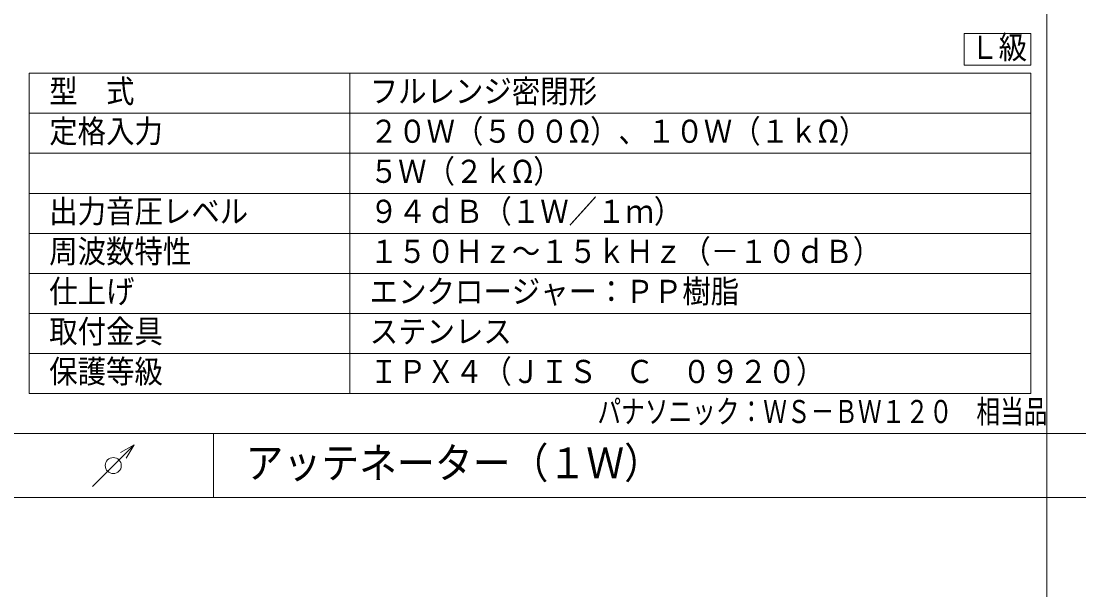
# Model space of a CAD drawing. Units: millimetres on the paper. Extents: x -401 to 401, y -280 to 280.
# Drawn here: x 130 to 262, y -139.5 to -68.5 of the extents above; entities that cross this region are included whole.
import ezdxf
from ezdxf.enums import TextEntityAlignment as Align

# ---------------------------------------------------------------- set-up
doc = ezdxf.new("R2010")
doc.units = ezdxf.units.MM
for name, color, linetype, lineweight in [('0-1_WAKU', 4, 'Continuous', 9), ('0-3_WAKU-M', 7, 'Continuous', 9), ('0-4_(J)SP', 7, 'Continuous', 9), ('0-7_MOJI1', 7, 'Continuous', 9)]:
    doc.layers.add(name, color=color, linetype=linetype, lineweight=lineweight)
doc.layers.add('0-8_相当品', color=4, linetype='Continuous')
doc.styles.add('ＭＳ ゴシック', font='')
doc.styles.get('ＭＳ ゴシック').set_extended_font_data('MS Gothic')

msp = doc.modelspace()

# ---------------------------------------------------------------- linework, layer by layer
at = {"layer": '0-1_WAKU', "color": 3}
for p, q in [((131.011, -74.983), (131.011, -114.983)), ((131.011, -74.983), (256.011, -74.983)), ((171.011, -114.983), (171.011, -74.983)), ((256.011, -114.983), (256.011, -74.983)), ((131.011, -114.983), (256.011, -114.983))]:
    msp.add_line(p, q, dxfattribs=at)
at = {"layer": '0-1_WAKU'}
for p, q in [((131.011, -79.983), (256.011, -79.983)), ((131.011, -84.983), (256.011, -84.983)), ((131.011, -89.983), (256.011, -89.983)), ((131.011, -94.983), (256.011, -94.983)), ((131.011, -99.983), (256.011, -99.983)), ((131.011, -104.983), (256.011, -104.983)), ((131.011, -109.983), (256.011, -109.983))]:
    msp.add_line(p, q, dxfattribs=at)
at = {"layer": '0-3_WAKU-M'}
for p, q in [((258.011, 240.017), (258.011, -239.983)), ((-386.989, -119.983), (387.011, -119.983)), ((154.011, -119.983), (154.011, -127.983)), ((-386.989, -127.983), (387.011, -127.983))]:
    msp.add_line(p, q, dxfattribs=at)
at = {"layer": '0-4_(J)SP'}
msp.add_line((138.918, -126.576), (144.104, -121.39), dxfattribs=at)
msp.add_lwpolyline([(142.426, -122.358), (144.104, -121.39), (143.136, -123.067)], dxfattribs=at)
msp.add_circle((141.51, -123.982), 1, dxfattribs=at)
at = {"layer": '0-7_MOJI1'}
msp.add_lwpolyline([(247.69, -70.016), (256.011, -70.016), (256.011, -73.983), (247.69, -73.983)], close=True, dxfattribs=at)

# ---------------------------------------------------------------- texts
at = {"layer": '0-7_MOJI1', "style": 'ＭＳ ゴシック', "width": 0.9}
for s, height, p in [('Ｌ級', 2.889, (248.451, -74.054)), ('型\u3000式', 2.889, (133.511, -79.538)), ('フルレンジ密閉形', 2.889, (173.511, -79.538)), ('定格入力', 2.889, (133.511, -84.538)), ('２０Ｗ（５００Ω）、１０Ｗ（１ｋΩ）', 2.889, (173.511, -84.538)), ('５Ｗ（２ｋΩ）', 2.889, (173.511, -89.538)), ('出力音圧レベル', 2.889, (133.511, -94.538)), ('９４ｄＢ（１Ｗ／１ｍ）', 2.889, (173.511, -94.538)), ('周波数特性', 2.889, (133.511, -99.538)), ('１５０Ｈｚ～１５ｋＨｚ（－１０ｄＢ）', 2.889, (173.511, -99.538)), ('仕上げ', 2.889, (133.511, -104.538)), ('エンクロージャー：ＰＰ樹脂', 2.889, (173.511, -104.538)), ('取付金具', 2.889, (133.511, -109.538)), ('ステンレス', 2.889, (173.511, -109.538)), ('保護等級', 2.889, (133.511, -114.538)), ('ＩＰＸ４（ＪＩＳ\u3000Ｃ\u3000０９２０）', 2.889, (173.511, -114.538)), ('アッテネーター（１Ｗ）', 3.849, (158.011, -126.723))]:
    msp.add_text(s, height=height, dxfattribs=at).set_placement(p, align=Align.BOTTOM_LEFT)
at = {"layer": '0-8_相当品', "style": 'ＭＳ ゴシック', "width": 0.75}
msp.add_text('パナソニック：ＷＳ－ＢＷ１２０\u3000相当品', height=2.889, dxfattribs=at).set_placement((201.931, -119.538), align=Align.BOTTOM_LEFT)

doc.saveas('drawing.dxf')
